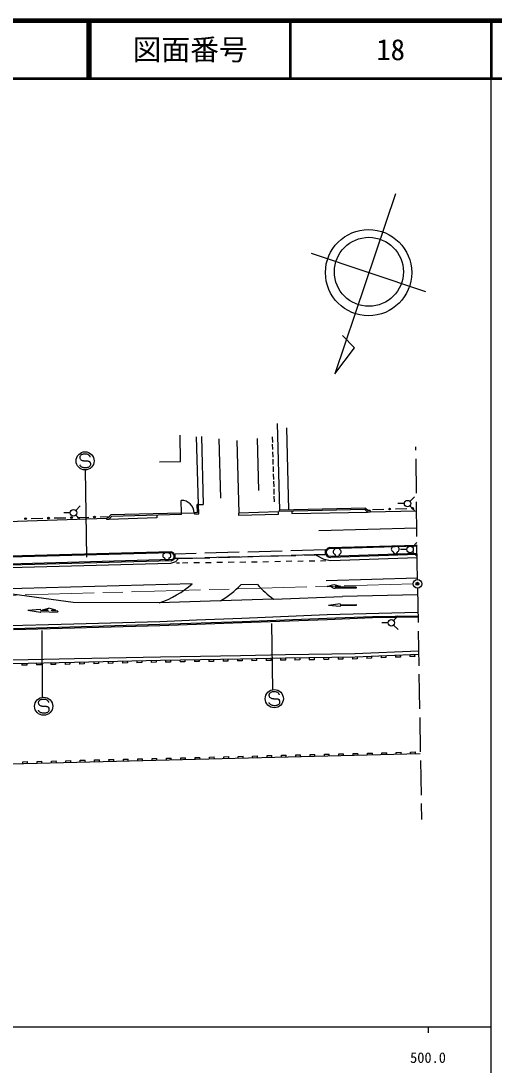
# Model space of a CAD drawing. Units: millimetres, scale not verified. Extents: x 40000 to 680000, y 20000 to 380000.
# Drawn here: x 497168 to 579500, y 198357 to 380000 of the extents above; entities that cross this region are included whole.
import ezdxf
from ezdxf.enums import TextEntityAlignment as Align

# ---------------------------------------------------------------- set-up
doc = ezdxf.new("R2010")
doc.units = ezdxf.units.MM
doc.header["$LTSCALE"] = 1000
doc.header["$PDMODE"] = 32
doc.header["$PDSIZE"] = 500
doc.linetypes.add('CHAIN', pattern=[18.5, 12, -1.5, 3.5, -1.5])
doc.linetypes.add('DASHED', pattern=[7.5, 6, -1.5])
for name, color, linetype, lineweight in [('M-BGD', 7, 'Continuous', 25), ('M-BGD-EXST', 7, 'Continuous', 25), ('M-BMK', 2, 'CHAIN', 13), ('M-BMK-SRVR', 3, 'Continuous', 25), ('M-STR-STRC', 7, 'Continuous', 25), ('M-STR-STRD', 7, 'Continuous', 25), ('M-TTL', 2, 'Continuous', 140), ('M-TTL-BAND', 7, 'Continuous', 25), ('M-TTL-LINE', 7, 'Continuous', 50)]:
    doc.layers.add(name, color=color, linetype=linetype, lineweight=lineweight)
doc.layers.add('M-OTRS', color=6, linetype='Continuous')
doc.layers.add('M-TTL-TXT', color=7, linetype='Continuous')
doc.styles.add('ＭＳ ゴシック', font='')
doc.styles.get('ＭＳ ゴシック').set_extended_font_data('MS Gothic')

msp = doc.modelspace()

# ---------------------------------------------------------------- linework, layer by layer
at = {"layer": 'M-BGD'}
for p, q in [((542217, 294882), (541838, 309975)), ((543390, 309205), (543735, 294921)), ((524950, 303369), (524858, 307923)), ((527688, 307672), (528003, 295860)), ((528588, 307695), (528903, 295879)), ((531963, 296951), (531660, 307285)), ((534760, 307037), (535072, 294397)), ((538585, 298302), (538339, 307338)), ((540977, 306681), (540943, 307674)), ((541003, 305415), (540963, 306359)), ((521297, 303295), (524950, 303369)), ((541036, 304108), (541010, 305066)), ((541083, 302846), (541053, 303777)), ((541135, 301533), (541107, 302504)), ((541183, 300233), (541146, 301238)), ((541209, 298944), (541184, 299922)), ((541248, 297632), (541231, 298626)), ((525099, 294363), (525054, 296590)), ((541281, 296342), (541257, 297343)), ((525099, 294363), (512797, 294061)), ((525099, 294363), (527307, 294407)), ((525105, 294113), (525099, 294363)), ((527422, 294464), (527874, 294473)), ((527427, 294214), (527422, 294464)), ((528096, 295862), (527846, 295857)), ((527874, 294473), (527846, 295857)), ((528096, 295862), (528903, 295879)), ((528129, 294228), (528096, 295862)), ((541942, 294591), (535072, 294397)), ((535084, 293947), (535072, 294397)), ((541942, 294591), (541955, 294141)), ((557106, 295261), (542175, 294881)), ((542182, 294631), (542175, 294881)), ((557009, 295009), (542182, 294631)), ((544302, 294685), (544310, 294282)), ((544310, 294282), (557481, 294559)), ((557009, 295009), (557481, 294559)), ((557106, 295261), (557579, 294811)), ((557921, 294568), (557481, 294559)), ((557916, 294818), (557579, 294811)), ((557916, 294818), (557921, 294568)), ((565940, 294719), (557921, 294568)), ((558326, 295014), (560325, 295064)), ((562324, 295113), (564324, 295163)), ((512111, 293436), (492228, 292779)), ((498981, 293435), (500980, 293484)), ((502980, 293534), (504979, 293584)), ((506978, 293634), (508978, 293684)), ((510977, 293734), (512547, 293773)), ((512338, 293531), (512132, 293526)), ((512138, 293276), (512132, 293526)), ((512454, 293284), (512138, 293276)), ((512797, 294061), (512338, 293531)), ((512914, 293814), (512454, 293284)), ((520819, 293545), (512454, 293284)), ((525105, 294113), (512914, 293814)), ((520810, 294007), (520819, 293545)), ((527427, 294214), (528129, 294228)), ((541955, 294141), (535084, 293947)), ((550875, 288392), (566082, 288830)), ((523288, 287615), (478982, 286435)), ((523281, 287465), (478986, 286285)), ((566098, 287359), (550795, 286831)), ((550891, 288242), (566083, 288680)), ((566100, 287159), (551064, 286640)), ((523471, 286287), (479012, 285073)), ((523291, 286082), (479016, 284873)), ((524743, 285681), (524255, 285662)), ((526242, 285707), (525270, 285682)), ((528240, 285728), (527283, 285714)), ((530247, 285756), (529279, 285746)), ((532256, 285815), (531270, 285786)), ((534275, 285819), (533252, 285799)), ((536294, 285842), (535253, 285812)), ((538254, 285858), (537310, 285846)), ((540267, 285906), (539250, 285863)), ((542310, 285933), (541358, 285928)), ((544309, 285990), (543348, 285964)), ((546268, 286012), (545324, 285987)), ((548288, 286023), (547307, 286010)), ((550233, 286066), (549293, 286040)), ((535684, 275535), (550420, 276100)), ((550420, 276100), (558351, 276403)), ((550427, 275900), (558356, 276203)), ((558351, 276403), (566250, 276512)), ((558356, 276203), (566254, 276312)), ((495896, 274309), (521319, 275053)), ((495902, 274109), (521325, 274853)), ((521319, 275053), (535684, 275535)), ((521325, 274853), (535691, 275336)), ((535691, 275336), (550427, 275900)), ((506500, 269004), (488030, 268618)), ((521450, 269346), (506499, 269004)), ((535357, 269564), (521455, 269346)), ((535366, 268964), (521464, 268746)), ((527349, 268838), (527353, 268538)), ((528182, 268852), (528187, 268552)), ((529848, 268878), (529853, 268578)), ((530682, 268891), (530686, 268591)), ((532348, 268917), (532353, 268617)), ((533181, 268930), (533186, 268630)), ((534848, 268956), (534852, 268656)), ((543220, 269724), (535354, 269564)), ((543232, 269124), (535366, 268964)), ((535681, 268971), (535686, 268669)), ((537347, 269005), (537352, 268698)), ((538180, 269022), (538186, 268712)), ((539847, 269055), (539852, 268740)), ((540680, 269072), (540685, 268754)), ((542346, 269106), (542352, 268783)), ((543179, 269124), (543185, 268797)), ((555303, 269902), (543223, 269724)), ((555312, 269302), (543232, 269124)), ((544846, 269148), (544851, 268825)), ((545685, 268839), (544851, 268825)), ((545679, 269160), (545685, 268839)), ((547346, 269185), (547351, 268867)), ((548184, 268881), (547351, 268867)), ((548179, 269197), (548184, 268881)), ((549845, 269222), (549851, 268910)), ((550684, 268924), (549851, 268910)), ((550679, 269234), (550684, 268924)), ((552345, 269259), (552350, 268952)), ((553184, 268967), (552350, 268952)), ((553178, 269271), (553184, 268967)), ((554845, 269295), (554858, 268983)), ((555691, 269019), (554858, 268983)), ((566355, 270377), (555286, 269902)), ((566365, 269777), (555312, 269302)), ((555678, 269318), (555691, 269019)), ((557343, 269390), (557356, 269090)), ((558188, 269126), (557356, 269090)), ((558175, 269425), (558188, 269126)), ((559841, 269497), (559853, 269197)), ((560686, 269233), (559853, 269197)), ((560673, 269533), (560686, 269233)), ((562338, 269604), (562351, 269304)), ((563184, 269340), (562351, 269304)), ((563171, 269640), (563184, 269340)), ((564836, 269711), (564849, 269411)), ((565681, 269446), (564849, 269411)), ((565669, 269747), (565681, 269446)), ((506512, 268405), (488042, 268019)), ((497355, 268213), (497362, 267913)), ((498195, 267931), (497362, 267913)), ((498188, 268231), (498195, 267931)), ((499855, 268265), (499861, 267966)), ((500694, 267983), (499861, 267966)), ((500688, 268283), (500694, 267983)), ((502354, 268318), (502360, 268018)), ((503194, 268035), (502360, 268018)), ((503187, 268335), (503194, 268035)), ((504854, 268370), (504860, 268070)), ((505693, 268087), (504860, 268070)), ((505687, 268387), (505693, 268087)), ((521464, 268746), (506512, 268405)), ((507353, 268424), (507360, 268124)), ((508193, 268143), (507360, 268124)), ((508186, 268443), (508193, 268143)), ((509852, 268481), (509859, 268181)), ((510692, 268200), (509859, 268181)), ((510686, 268500), (510692, 268200)), ((512352, 268538), (512359, 268238)), ((513192, 268257), (512359, 268238)), ((513185, 268557), (513192, 268257)), ((514851, 268595), (514858, 268295)), ((515691, 268314), (514858, 268295)), ((515684, 268614), (515691, 268314)), ((517350, 268652), (517357, 268352)), ((518190, 268371), (517357, 268352)), ((518184, 268671), (518190, 268371)), ((519850, 268709), (519857, 268409)), ((520690, 268428), (519857, 268409)), ((520683, 268728), (520690, 268428)), ((522349, 268760), (522354, 268460)), ((523187, 268473), (522354, 268460)), ((523182, 268773), (523187, 268473)), ((524849, 268799), (524854, 268499)), ((525687, 268512), (524854, 268499)), ((525682, 268812), (525687, 268512)), ((528187, 268552), (527353, 268538)), ((530686, 268591), (529853, 268578)), ((533186, 268630), (532353, 268617)), ((535686, 268669), (534852, 268656)), ((538186, 268712), (537352, 268698)), ((540685, 268754), (539852, 268740)), ((543185, 268797), (542352, 268783)), ((456687, 249809), (566658, 252551)), ((552483, 252497), (553316, 252518)), ((552490, 252197), (552483, 252497)), ((553323, 252218), (553316, 252518)), ((554982, 252560), (555815, 252580)), ((554989, 252260), (554982, 252560)), ((555822, 252280), (555815, 252580)), ((557481, 252622), (558314, 252643)), ((557489, 252322), (557481, 252622)), ((558322, 252343), (558314, 252643)), ((559980, 252684), (560813, 252705)), ((559988, 252384), (559980, 252684)), ((560821, 252405), (560813, 252705)), ((562480, 252746), (563313, 252767)), ((562487, 252447), (562480, 252746)), ((563320, 252467), (563313, 252767)), ((564979, 252809), (565812, 252830)), ((564986, 252509), (564979, 252809)), ((565819, 252530), (565812, 252830)), ((497500, 251127), (498333, 251148)), ((497507, 250827), (497500, 251127)), ((498340, 250848), (498333, 251148)), ((499999, 251189), (500832, 251210)), ((500007, 250889), (499999, 251189)), ((500840, 250910), (500832, 251210)), ((502498, 251251), (503331, 251272)), ((502506, 250951), (502498, 251251)), ((503339, 250972), (503331, 251272)), ((504997, 251314), (505831, 251334)), ((505005, 251014), (504997, 251314)), ((505838, 251035), (505831, 251334)), ((507497, 251376), (508330, 251397)), ((507504, 251076), (507497, 251376)), ((508337, 251097), (508330, 251397)), ((509996, 251438), (510829, 251459)), ((510003, 251138), (509996, 251438)), ((510836, 251159), (510829, 251459)), ((512495, 251501), (513328, 251521)), ((512503, 251201), (512495, 251501)), ((513336, 251221), (513328, 251521)), ((514994, 251563), (515827, 251584)), ((515002, 251263), (514994, 251563)), ((515835, 251284), (515827, 251584)), ((517494, 251625), (518327, 251646)), ((517501, 251325), (517494, 251625)), ((518334, 251346), (518327, 251646)), ((519993, 251687), (520826, 251708)), ((520000, 251388), (519993, 251687)), ((520833, 251408), (520826, 251708)), ((522492, 251750), (523325, 251770)), ((522500, 251450), (522492, 251750)), ((523333, 251471), (523325, 251770)), ((524991, 251812), (525824, 251833)), ((524999, 251512), (524991, 251812)), ((525832, 251533), (525824, 251833)), ((527490, 251874), (528324, 251895)), ((527498, 251574), (527490, 251874)), ((528331, 251595), (528324, 251895)), ((529990, 251937), (530823, 251957)), ((529997, 251637), (529990, 251937)), ((530830, 251657), (530823, 251957)), ((532489, 251999), (533322, 252020)), ((532496, 251699), (532489, 251999)), ((533329, 251720), (533322, 252020)), ((534988, 252061), (535821, 252082)), ((534996, 251761), (534988, 252061)), ((535829, 251782), (535821, 252082)), ((537487, 252124), (538320, 252144)), ((537495, 251824), (537487, 252124)), ((538328, 251844), (538320, 252144)), ((539987, 252186), (540820, 252207)), ((539994, 251886), (539987, 252186)), ((540827, 251907), (540820, 252207)), ((542486, 252248), (543319, 252269)), ((542493, 251948), (542486, 252248)), ((543326, 251969), (543319, 252269)), ((544985, 252310), (545818, 252331)), ((544993, 252011), (544985, 252310)), ((545826, 252031), (545818, 252331)), ((547484, 252373), (548317, 252393)), ((547492, 252073), (547484, 252373)), ((548325, 252094), (548317, 252393)), ((549984, 252435), (550817, 252456)), ((549991, 252135), (549984, 252435)), ((550824, 252156), (550817, 252456))]:
    msp.add_line(p, q, dxfattribs=at)
at = {"layer": 'M-BGD', "linetype": 'DASHED'}
for p, q in [((566147, 282837), (565895, 305899)), ((550151, 287969), (524005, 287253)), ((524027, 286454), (524005, 287253)), ((550173, 287169), (524027, 286454)), ((524027, 286454), (550173, 287169)), ((550173, 287169), (550151, 287969)), ((566168, 281337), (566854, 241098))]:
    msp.add_line(p, q, dxfattribs=at)
at = {"layer": 'M-BGD'}
for centre in [(561325, 295088), (565323, 295188), (497981, 293410), (501980, 293509), (505979, 293609), (509977, 293709)]:
    msp.add_circle(centre, 150, dxfattribs=at)
for centre, radius, start, end in [((525126, 294410), 2181, 359.92264, 91.89115), ((523205, 286848), 621, 295.33693, 82.92787), ((523205, 286848), 771, 276.38424, 83.81034), ((551038, 287523), 883, 100.63787, 271.68699), ((551038, 287523), 733, 101.51625, 250.69278)]:
    msp.add_arc(centre, radius, start, end, dxfattribs=at)
at = {"layer": 'M-BGD-EXST'}
for p, q in [((508636, 286709), (508388, 301881)), ((564838, 296423), (565630, 297215)), ((505758, 294433), (504639, 294433)), ((506714, 294829), (507506, 295620)), ((563883, 296027), (562763, 296027)), ((564838, 295631), (565630, 294840)), ((506714, 294037), (507506, 293245)), ((565273, 288451), (566065, 289242)), ((564318, 288055), (563198, 288055)), ((565273, 287659), (566065, 286868)), ((562012, 275695), (562803, 276487)), ((540752, 275170), (540935, 263645)), ((561056, 275300), (559937, 275300)), ((562012, 274904), (562803, 274112)), ((500820, 273945), (500866, 262342))]:
    msp.add_line(p, q, dxfattribs=at)
for points in [[(507920, 303517), (507960, 303510), (508000, 303502), (508040, 303495), (508080, 303488), (508121, 303482), (508161, 303476), (508201, 303471), (508241, 303467), (508282, 303463), (508322, 303461), (508355, 303460), (508389, 303459), (508422, 303459), (508455, 303459), (508489, 303460), (508522, 303460), (508556, 303461), (508589, 303461), (508622, 303461), (508656, 303461), (508674, 303460), (508693, 303459), (508711, 303458), (508730, 303457), (508748, 303456), (508767, 303454), (508785, 303452), (508804, 303450), (508822, 303447), (508840, 303445), (508851, 303443), (508862, 303441), (508873, 303438), (508884, 303436), (508895, 303434), (508906, 303431), (508917, 303428), (508927, 303426), (508938, 303423), (508949, 303419), (508958, 303416), (508968, 303413), (508977, 303410), (508987, 303406), (508996, 303402), (509005, 303399), (509014, 303395), (509024, 303391), (509033, 303387), (509042, 303382), (509051, 303378), (509060, 303373), (509069, 303369), (509078, 303364), (509087, 303359), (509096, 303354), (509105, 303348), (509113, 303342), (509121, 303336), (509129, 303330), (509135, 303326), (509140, 303321), (509145, 303316), (509150, 303311), (509156, 303306), (509161, 303301), (509166, 303296), (509171, 303291), (509176, 303285), (509181, 303280)], [(507524, 302606), (507516, 302618), (507508, 302630), (507501, 302642), (507493, 302655), (507486, 302667), (507479, 302680), (507473, 302692), (507468, 302705), (507463, 302718), (507458, 302732), (507455, 302744), (507453, 302756), (507451, 302769)], [(540835, 262155), (540875, 262147), (540915, 262140), (540955, 262133), (540995, 262126), (541036, 262119), (541076, 262113), (541116, 262108), (541156, 262104), (541197, 262100), (541237, 262098), (541270, 262097), (541304, 262096), (541337, 262096), (541370, 262097), (541404, 262097), (541437, 262098), (541471, 262098), (541504, 262099), (541537, 262099), (541571, 262098), (541589, 262097), (541608, 262097), (541626, 262096), (541645, 262095), (541663, 262093), (541682, 262091), (541700, 262089), (541719, 262087), (541737, 262085), (541755, 262082), (541766, 262080), (541777, 262078), (541788, 262076), (541799, 262074), (541810, 262071), (541821, 262069), (541832, 262066), (541842, 262063), (541853, 262060), (541864, 262057), (541873, 262054), (541883, 262050), (541892, 262047), (541902, 262043), (541911, 262040), (541920, 262036), (541929, 262032), (541939, 262028), (541948, 262024), (541957, 262020), (541966, 262015), (541975, 262011), (541984, 262006), (541993, 262001), (542002, 261996), (542011, 261991), (542020, 261985), (542028, 261980), (542036, 261974), (542044, 261967), (542050, 261963), (542055, 261958), (542060, 261953), (542065, 261948), (542071, 261943), (542076, 261938), (542081, 261933), (542086, 261928), (542091, 261923), (542096, 261918)], [(500313, 259929), (500305, 259941), (500297, 259953), (500289, 259966), (500282, 259978), (500275, 259990), (500268, 260003), (500262, 260016), (500256, 260029), (500251, 260042), (500247, 260055), (500244, 260067), (500242, 260080), (500239, 260092)], [(500709, 260841), (500749, 260833), (500789, 260826), (500829, 260818), (500869, 260812), (500909, 260805), (500949, 260799), (500990, 260794), (501030, 260790), (501070, 260786), (501111, 260784), (501144, 260783), (501177, 260782), (501211, 260782), (501244, 260782), (501277, 260783), (501311, 260784), (501344, 260784), (501378, 260784), (501411, 260784), (501445, 260784), (501463, 260783), (501482, 260783), (501500, 260782), (501519, 260781), (501537, 260779), (501555, 260777), (501574, 260775), (501592, 260773), (501611, 260771), (501629, 260768), (501640, 260766), (501651, 260764), (501662, 260762), (501673, 260759), (501684, 260757), (501695, 260754), (501705, 260752), (501716, 260749), (501727, 260746), (501737, 260743), (501747, 260739), (501756, 260736), (501766, 260733), (501775, 260729), (501785, 260726), (501794, 260722), (501803, 260718), (501812, 260714), (501821, 260710), (501831, 260706), (501840, 260701), (501849, 260697), (501858, 260692), (501867, 260687), (501876, 260682), (501885, 260677), (501893, 260671), (501902, 260666), (501910, 260660), (501918, 260653), (501923, 260649), (501929, 260644), (501934, 260639), (501939, 260634), (501944, 260629), (501949, 260624), (501954, 260619), (501959, 260614), (501964, 260609), (501969, 260603)], [(540439, 261243), (540431, 261255), (540423, 261267), (540416, 261280), (540408, 261292), (540401, 261304), (540394, 261317), (540388, 261330), (540383, 261343), (540378, 261356), (540373, 261369), (540370, 261381), (540368, 261394), (540366, 261406)]]:
    msp.add_lwpolyline(points, dxfattribs=at)
for centre, radius in [((508341, 303461), 1580), ((564442, 296027), 560), ((506318, 294433), 560), ((564877, 288055), 560), ((561616, 275300), 560), ((541256, 262098), 1580), ((501129, 260784), 1580)]:
    msp.add_circle(centre, radius, dxfattribs=at)
for centre, radius, start, end in [((507881, 304060), 471, 172.36814, 193.72008), ((507867, 304048), 459, 150.0708, 170.82171), ((507880, 304060), 470, 193.7824, 222.17001), ((508141, 303888), 776, 135.15085, 149.93667), ((508053, 304217), 704, 222.25697, 242.81644), ((507986, 304056), 548, 114.63796, 136.08554), ((508198, 304506), 1027, 242.95506, 254.28289), ((508145, 303704), 934, 100.05395, 114.52623), ((508288, 302926), 1725, 90.54544, 100.1869), ((508317, 302666), 1986, 82.47698, 91.3279), ((508434, 303524), 1120, 69.27414, 82.6429), ((508596, 303952), 662, 50.33996, 69.2792), ((508606, 303981), 633, 40.39427, 49.36849), ((508479, 303838), 823, 31.07407, 42.21432), ((508930, 304110), 297, 15.48494, 31.07407), ((509060, 304154), 160, 353.24514, 12.74605), ((508083, 303042), 709, 217.94831, 228.20445), ((508096, 303075), 742, 229.12381, 248.26742), ((508246, 303454), 1151, 248.31346, 261.14941), ((508365, 304232), 1937, 261.2217, 270.98278), ((508393, 304305), 2010, 270.15164, 279.41634), ((508536, 303437), 1130, 279.49367, 291.46503), ((508701, 303015), 677, 291.45807, 309.06252), ((508782, 302908), 543, 309.52638, 337.1503), ((508774, 302914), 547, 0.82024, 42.03911), ((508770, 302901), 552, 338.2637, 2.05452), ((522286, 286984), 419, 109.56481, 250.43519), ((522842, 286984), 419, 289.56481, 70.43519), ((551922, 287640), 419, 109.56481, 250.43519), ((552199, 287269), 419, 183.27315, 356.72685), ((552477, 287640), 419, 289.56481, 70.43519), ((562034, 288108), 419, 109.56481, 250.43519), ((562312, 287737), 419, 183.27315, 356.72685), ((562589, 288108), 419, 289.56481, 70.43519), ((522564, 286613), 419, 183.27315, 356.72685), ((500656, 261372), 459, 150.0708, 170.82171), ((500930, 261212), 776, 135.15085, 149.93667), ((500775, 261379), 548, 114.63796, 136.08554), ((500934, 261027), 934, 100.05395, 114.52623), ((501076, 260249), 1725, 90.54544, 100.1869), ((501106, 259989), 1986, 82.47698, 91.3279), ((501223, 260847), 1120, 69.27414, 82.6429), ((501385, 261275), 662, 50.33996, 69.2792), ((501395, 261305), 633, 40.39427, 49.36849), ((501268, 261161), 823, 31.07407, 42.21432), ((501719, 261433), 297, 15.48494, 31.07407), ((540796, 262697), 471, 172.36814, 193.72008), ((540782, 262686), 459, 150.0708, 170.82171), ((540795, 262697), 470, 193.7824, 222.17001), ((541056, 262526), 776, 135.15085, 149.93667), ((540968, 262855), 704, 222.25697, 242.81644), ((540901, 262693), 548, 114.63796, 136.08554), ((541113, 263144), 1027, 242.95506, 254.28289), ((541060, 262341), 934, 100.05395, 114.52623), ((541203, 261563), 1725, 90.54544, 100.1869), ((541232, 261303), 1986, 82.47698, 91.3279), ((541349, 262161), 1120, 69.27414, 82.6429), ((541511, 262589), 662, 50.33996, 69.2792), ((541521, 262619), 633, 40.39427, 49.36849), ((541394, 262475), 823, 31.07407, 42.21432), ((541689, 261551), 547, 0.82024, 42.03911), ((541845, 262747), 297, 15.48494, 31.07407), ((541975, 262791), 160, 353.24514, 12.74605), ((500670, 261383), 471, 172.36814, 193.72008), ((500669, 261383), 470, 193.7824, 222.17001), ((500872, 260365), 709, 217.94831, 228.20445), ((500841, 261541), 704, 222.25697, 242.81644), ((500885, 260398), 742, 229.12381, 248.26742), ((500987, 261830), 1027, 242.95506, 254.28289), ((501490, 260338), 677, 291.45807, 309.06252), ((501571, 260231), 543, 309.52638, 337.1503), ((501563, 260237), 547, 0.82024, 42.03911), ((501849, 261477), 160, 353.24514, 12.74605), ((501559, 260224), 552, 338.2637, 2.05452), ((540998, 261679), 709, 217.94831, 228.20445), ((541011, 261712), 742, 229.12381, 248.26742), ((541161, 262092), 1151, 248.31346, 261.14941), ((541280, 262869), 1937, 261.2217, 270.98278), ((541308, 262942), 2010, 270.15164, 279.41634), ((541451, 262074), 1130, 279.49367, 291.46503), ((541616, 261652), 677, 291.45807, 309.06252), ((541697, 261545), 543, 309.52638, 337.1503), ((541685, 261538), 552, 338.2637, 2.05452), ((501035, 260778), 1151, 248.31346, 261.14941), ((501154, 261555), 1937, 261.2217, 270.98278), ((501182, 261628), 2010, 270.15164, 279.41634), ((501324, 260760), 1130, 279.49367, 291.46503)]:
    msp.add_arc(centre, radius, start, end, dxfattribs=at)
at = {"layer": 'M-BMK'}
msp.add_line((565406, 282066), (484654, 279800), dxfattribs=at)
at = {"layer": 'M-BMK-SRVR'}
msp.add_circle((566155, 282087), 750, dxfattribs=at)
at = {"layer": 'M-OTRS'}
msp.add_point((566155, 282087), dxfattribs=at)
at = {"layer": 'M-STR-STRC'}
for p, q in [((566050, 291766), (549002, 291283)), ((549916, 286301), (548469, 287077)), ((520997, 285576), (487323, 284614)), ((523178, 285633), (520997, 285576)), ((524041, 285888), (523178, 285633)), ((524538, 286418), (524041, 285888)), ((551033, 286059), (549916, 286301)), ((566106, 286581), (551033, 286059)), ((526974, 282076), (489829, 281074)), ((538332, 281969), (535442, 281910)), ((550285, 282668), (566144, 283091)), ((550468, 281615), (551594, 281939)), ((551178, 281625), (550468, 281615)), ((551594, 281939), (552701, 281647)), ((552701, 281647), (551886, 281635)), ((506262, 278805), (489829, 281074)), ((541125, 279389), (553131, 279859)), ((555484, 281335), (551833, 281345)), ((555484, 281487), (551950, 281497)), ((566188, 280188), (553131, 279859)), ((555484, 281487), (555484, 281335)), ((521227, 278744), (506262, 278805)), ((531899, 279106), (521227, 278744)), ((541125, 279389), (531899, 279106)), ((552726, 278576), (550660, 278300)), ((552736, 278110), (550660, 278300)), ((552726, 278576), (552782, 278424)), ((552786, 278265), (552736, 278110)), ((552782, 278424), (555507, 278481)), ((555510, 278322), (552786, 278265)), ((555507, 278481), (555510, 278322)), ((500601, 277614), (498372, 277452)), ((500582, 277115), (498372, 277452)), ((500582, 277115), (500645, 277277)), ((500651, 277448), (500601, 277614)), ((500645, 277277), (503563, 277163)), ((501919, 277398), (500651, 277448)), ((500911, 277556), (502050, 277818)), ((500911, 277556), (501875, 277526)), ((501919, 277398), (501875, 277526)), ((503273, 277482), (502050, 277818)), ((502490, 277507), (503273, 277482)), ((502535, 277374), (502490, 277507)), ((503570, 277333), (502535, 277374)), ((503570, 277333), (503563, 277163)), ((550426, 276675), (535582, 276039)), ((566240, 277097), (550426, 276675)), ((506367, 275060), (489955, 274643)), ((521344, 275466), (506367, 275060)), ((527709, 275733), (521344, 275466)), ((535582, 276039), (527709, 275733))]:
    msp.add_line(p, q, dxfattribs=at)
for centre, radius, start, end in [((515320, 295552), 17816, 289.36404, 310.85285), ((522044, 295191), 18864, 301.4965, 315.25231), ((551778, 293723), 17860, 221.1576, 233.37925), ((551682, 281897), 573, 208.3815, 285.29882), ((552062, 281632), 176, 179.01295, 230.31983)]:
    msp.add_arc(centre, radius, start, end, dxfattribs=at)
at = {"layer": 'M-STR-STRD'}
for p, q in [((562322, 349936), (551784, 318633)), ((567647, 332844), (547745, 339544)), ((555209, 323148), (553097, 325279)), ((551784, 318633), (555209, 323148))]:
    msp.add_line(p, q, dxfattribs=at)
for centre, radius in [((557656, 336208), 7500), ((557715, 336354), 6000)]:
    msp.add_circle(centre, radius, dxfattribs=at)
at = {"layer": 'M-TTL'}
msp.add_line((680000, 380000), (40000, 380000), dxfattribs=at)
at = {"layer": 'M-TTL-BAND'}
for p, q in [((579000, 20000), (579000, 370000)), ((40000, 205000), (579000, 205000)), ((568000, 205000), (568000, 204000))]:
    msp.add_line(p, q, dxfattribs=at)
at = {"layer": 'M-TTL-LINE'}
for p, q in [((508747, 380000), (508747, 370000)), ((509247, 380000), (509247, 370000)), ((543997, 380000), (543997, 370000)), ((579000, 380000), (579000, 370000)), ((40000, 370000), (680000, 370000))]:
    msp.add_line(p, q, dxfattribs=at)

# ---------------------------------------------------------------- texts
at = {"layer": 'M-TTL-BAND', "style": 'ＭＳ ゴシック'}
msp.add_text('500.0', height=1833, dxfattribs=at).set_placement((568000, 198195), align=Align.BOTTOM_CENTER)
at = {"layer": 'M-TTL-TXT', "style": 'ＭＳ ゴシック'}
for s, p in [('図面番号', (526622, 375000)), ('18', (561497, 375000))]:
    msp.add_text(s, height=3666, dxfattribs=at).set_placement(p, align=Align.MIDDLE_CENTER)

doc.saveas('drawing.dxf')
